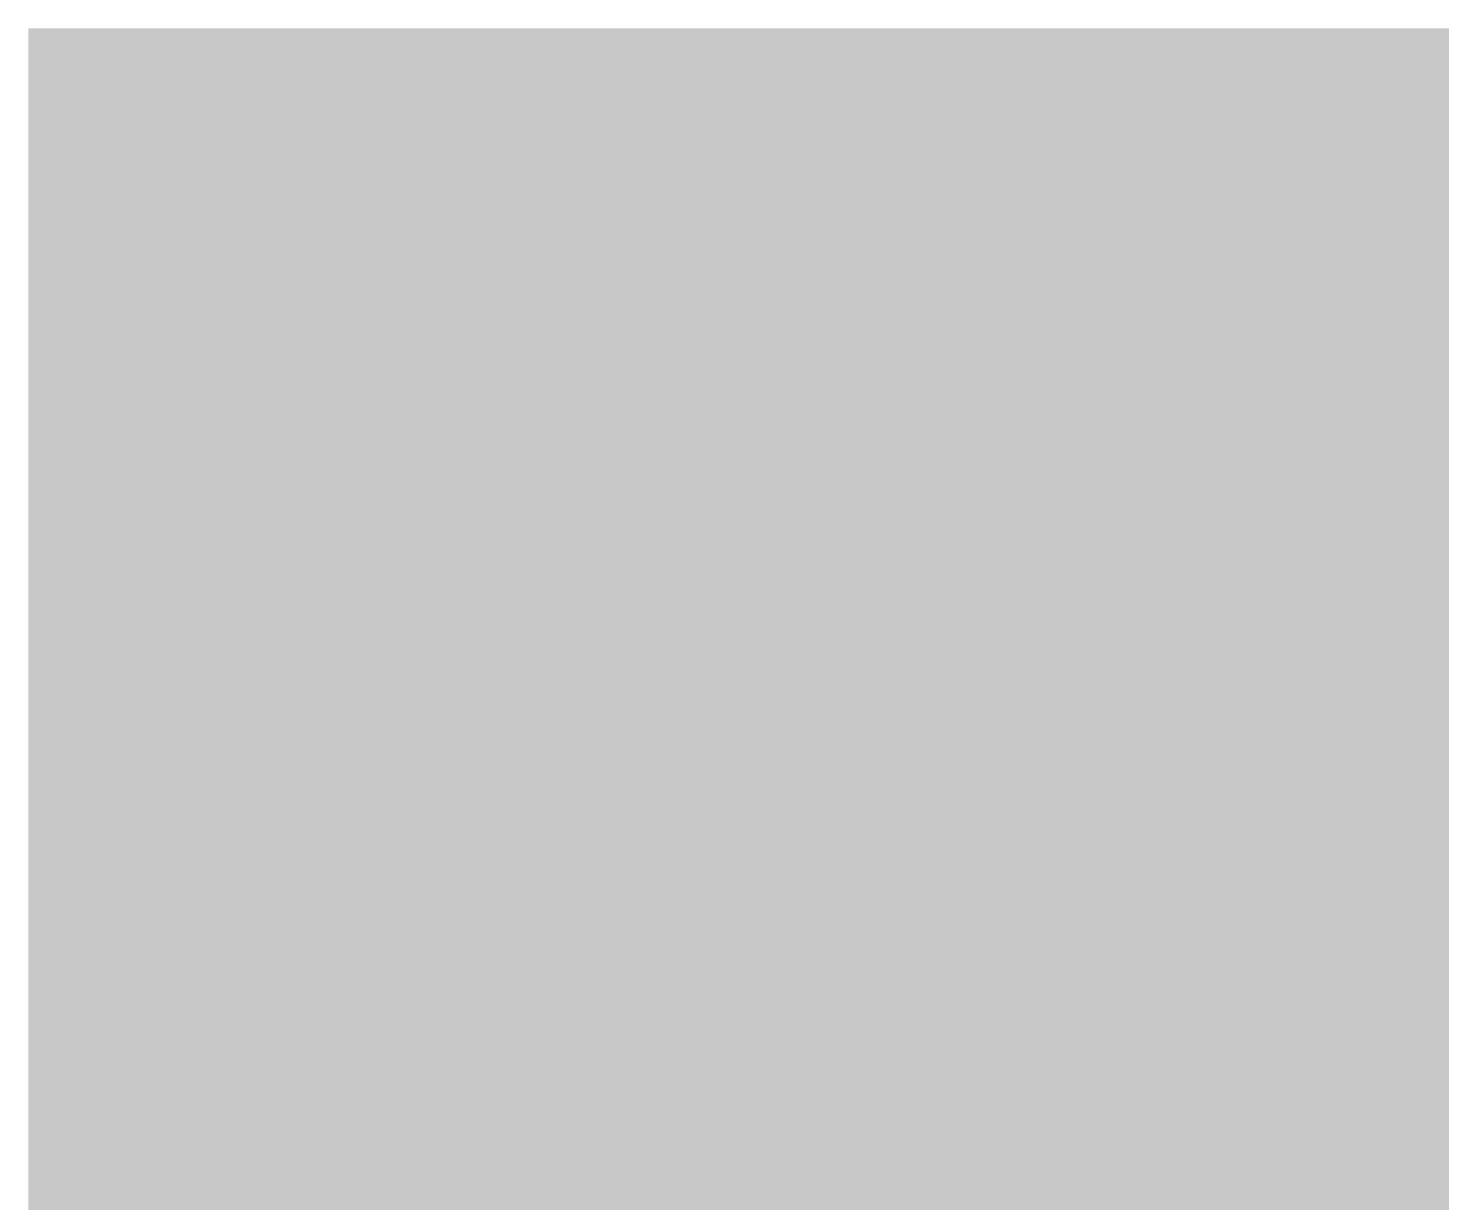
# Model space of a CAD drawing. Header units: inches. Extents: x 22 to 371, y 55 to 284.
# Drawn here: x 52.712 to 53.46, y 177.7 to 178.322 of the extents above; entities that cross this region are included whole.
import ezdxf

# ---------------------------------------------------------------- set-up
doc = ezdxf.new("R2010")
doc.units = ezdxf.units.IN
for name, color, linetype in [('Top Layer', 1, 'Continuous'), ('Top Paste', 8, 'Continuous'), ('Top Solder', 216, 'Continuous')]:
    doc.layers.add(name, color=color, linetype=linetype)

# ---------------------------------------------------------------- blocks, each defined once
blk = doc.blocks.new('SOT_23_367')
at = {"layer": 'Top Layer'}
blk.add_hatch(color=1, dxfattribs=at).paths.add_polyline_path([(0.5399773299999999, -0.54000019), (1.35997823, -0.54000019), (1.35997823, -1.46000089), (0.5399773299999999, -1.46000089)])
at = {"layer": 'Top Paste'}
blk.add_hatch(color=8, dxfattribs=at).paths.add_polyline_path([(0.5399773299999999, -0.54000019), (1.35997823, -0.54000019), (1.35997823, -1.46000089), (0.5399773299999999, -1.46000089)])
at = {"layer": 'Top Solder'}
blk.add_hatch(color=216, dxfattribs=at).paths.add_polyline_path([(0.43837733, -0.43840019), (1.46157823, -0.43840019), (1.46157823, -1.56160089), (0.43837733, -1.56160089)])

msp = doc.modelspace()

# ---------------------------------------------------------------- linework, layer by layer
at = {"layer": 'Top Layer'}
for points in [[(52.90209891999999, 177.48907606, 0.1778, 0.1778, 0), (53.22320064, 177.81017778, 0.1778, 0.1778, 0)], [(53.22320064, 177.81017778, 0.1778, 0.1778, 0), (53.27320054, 177.81017778, 0.1778, 0.1778, 0)], [(53.27320054, 177.81017778, 0.1778, 0.1778, 0), (53.32320043999999, 177.81017778, 0.1778, 0.1778, 0)], [(53.32320043999999, 177.81017778, 0.1778, 0.1778, 0), (53.64430216, 177.48907606, 0.1778, 0.1778, 0)]]:
    msp.add_lwpolyline(points, format="xyseb", dxfattribs=at)
for points in [[(53.17875063999999, 177.81017778, 0.08889999999999999, 0.08889999999999999, 1), (53.26765064, 177.81017778, 0.08889999999999999, 0.08889999999999999, 1)], [(53.17875063999999, 177.81017778, 0.08889999999999999, 0.08889999999999999, 1), (53.26765064, 177.81017778, 0.08889999999999999, 0.08889999999999999, 1)], [(53.22875054, 177.81017778, 0.08889999999999999, 0.08889999999999999, 1), (53.31765054, 177.81017778, 0.08889999999999999, 0.08889999999999999, 1)], [(53.22875054, 177.81017778, 0.08889999999999999, 0.08889999999999999, 1), (53.31765054, 177.81017778, 0.08889999999999999, 0.08889999999999999, 1)], [(53.27875044, 177.81017778, 0.08889999999999999, 0.08889999999999999, 1), (53.36765044, 177.81017778, 0.08889999999999999, 0.08889999999999999, 1)], [(53.27875044, 177.81017778, 0.08889999999999999, 0.08889999999999999, 1), (53.36765044, 177.81017778, 0.08889999999999999, 0.08889999999999999, 1)]]:
    msp.add_lwpolyline(points, format="xyseb", close=True, dxfattribs=at)

# ---------------------------------------------------------------- block references
at = {"rotation": 90}
msp.add_blockref('SOT_23_367', (52.2732, 176.8602), dxfattribs=at)

doc.saveas('drawing.dxf')
